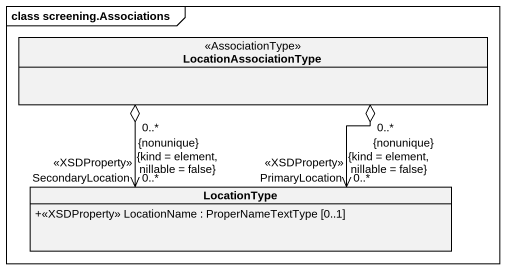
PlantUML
@startuml
mainframe class screening.Associations
hide circle
hide empty members
skinparam classAttributeIconSize 0
class LocationAssociationType <<AssociationType>>
class LocationType {
  +<<XSDProperty>> LocationName : ProperNameTextType [0..1]
}
LocationAssociationType "0..*\n{nonunique}" o--> "SecondaryLocation\n<<XSDProperty>>\n0..*\n{kind = element, nillable = false}" LocationType
LocationAssociationType "0..*\n{nonunique}" o--> "PrimaryLocation\n<<XSDProperty>>\n0..*\n{kind = element, nillable = false}" LocationType
@enduml
